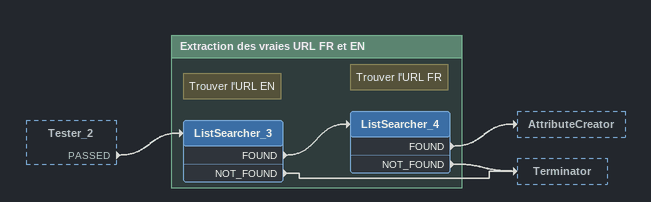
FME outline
Tester_2 [outside]
    PASSED -> ListSearcher_3

Bookmark: Extraction des vraies URL FR et EN
Note: Trouver l'URL EN
ListSearcher_3
    FOUND -> ListSearcher_4
    NOT_FOUND -> Terminator
Note: Trouver l'URL FR
ListSearcher_4
    FOUND -> AttributeCreator
    NOT_FOUND -> Terminator
